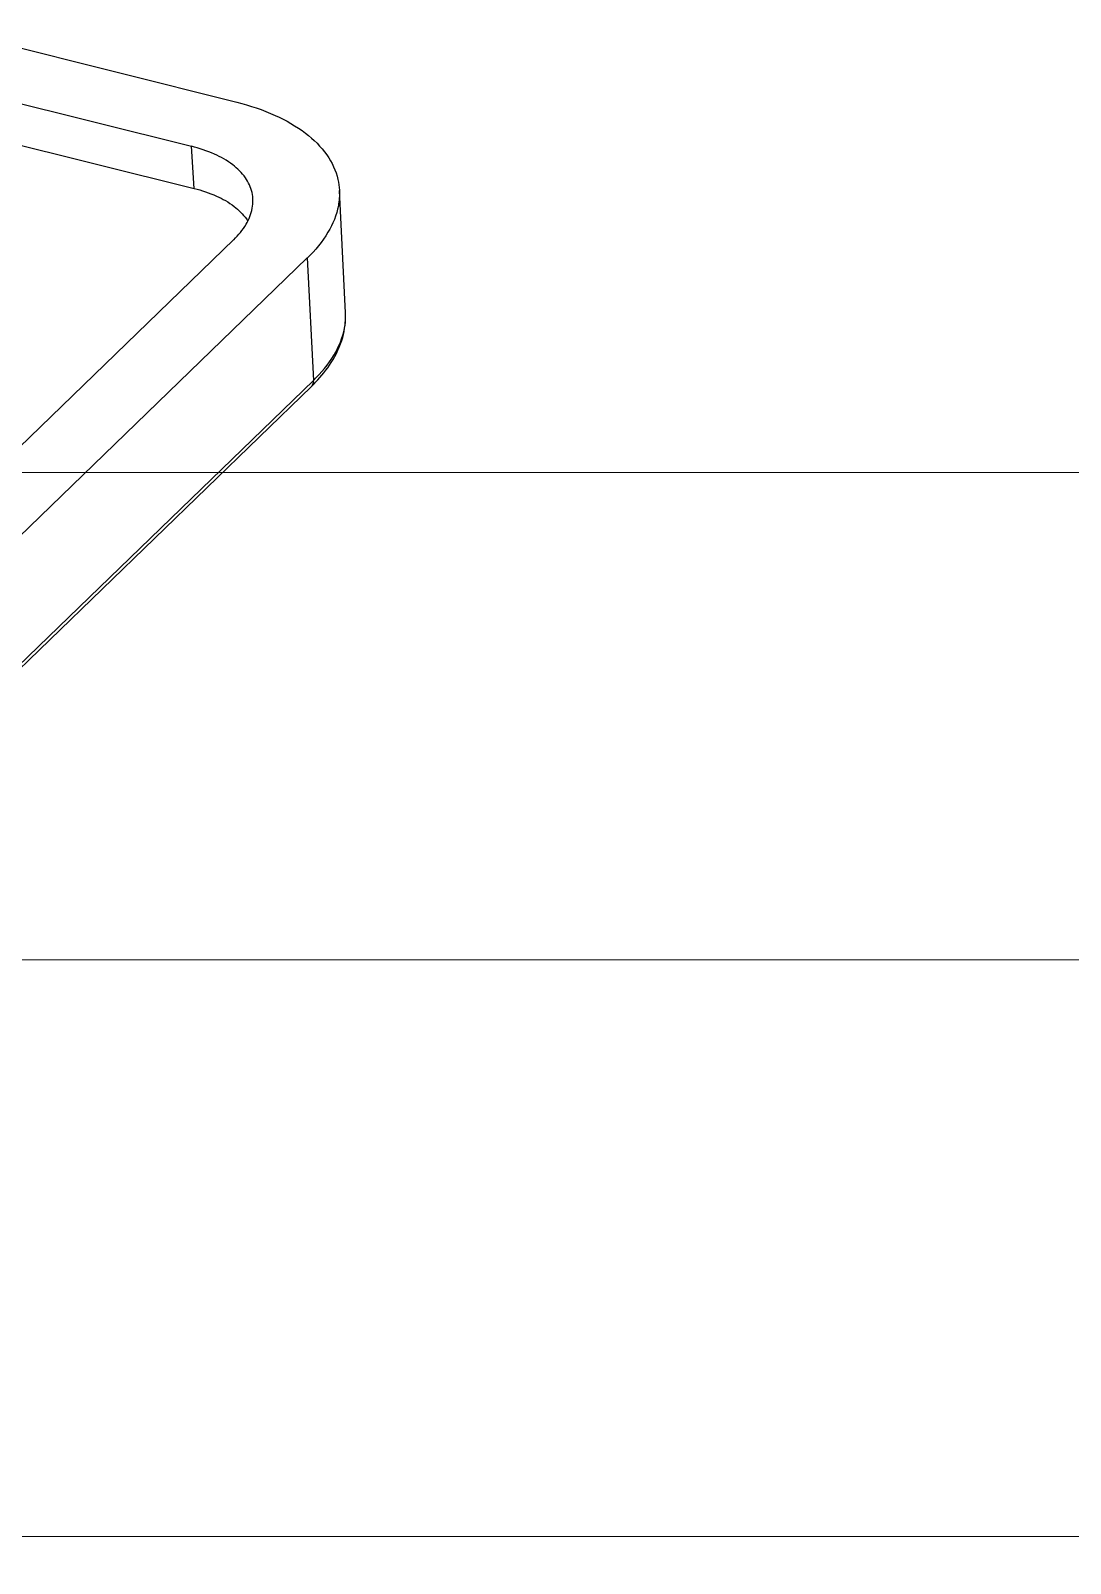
# Model space of a CAD drawing. Header units: millimetres. Extents: x 3559 to 4719, y 1270 to 1649.
# Drawn here: x 4482.22 to 4502.55, y 1276.45 to 1306.41 of the extents above; entities that cross this region are included whole.
import ezdxf

# ---------------------------------------------------------------- set-up
doc = ezdxf.new("R2010")
doc.units = ezdxf.units.MM
doc.layers.get('0').update_dxf_attribs({"linetype": 'CONTINUOUS'})
doc.styles.add('longtou', font='romand.shx', dxfattribs={"width": 0.8, "bigfont": 'fangsong.shx'})
doc.dimstyles.new('YanXiu', dxfattribs={"dimtxt": 2.5, "dimasz": 2.2, "dimexe": 1, "dimexo": 0, "dimgap": 0.66, "dimtad": 0, "dimzin": 0, "dimdsep": 46, "dimtxsty": 'longtou', "dimblk": 'CLOSEDBLANK', "dimcen": 0, "dimclrd": 3, "dimclre": 3, "dimclrt": 7, "dimadec": 0, "dimazin": 0, "dimtfac": 1, "dimtdec": 4, "dimtofl": 0, "dimtmove": 0, "dimatfit": 3, "dimldrblk": 'CLOSEDBLANK', "dimfxl": 0, "dimtolj": 1, "dimtzin": 0, "dimlwd": 0, "dimlwe": 0, "dimarcsym": 0})

# ---------------------------------------------------------------- blocks, each defined once
blk = doc.blocks.new('_ClosedBlank')
at = {"color": 0, "linetype": 'ByBlock', "lineweight": -2}
for p, q in [((-1, 0.167), (0, 0)), ((-1, 0.167), (-1, -0.167)), ((0, 0), (-1, -0.167))]:
    blk.add_line(p, q, dxfattribs=at)
blk = doc.blocks.new('*U86')
at = {"color": 7, "linetype": 'Continuous'}
for p, q in [((60.887, 40.895), (54.276, 42.544)), ((53.333, 41.507), (59.842, 39.885)), ((52.549, 40.749), (59.904, 38.916)), ((59.904, 38.916), (59.842, 39.885)), ((63.385, 36.052), (63.245, 38.872)), ((60.812, 37.739), (43.092, 20.598)), ((43.915, 19.333), (62.505, 37.317)), ((62.505, 37.317), (62.646, 34.502)), ((45.078, 17.509), (62.646, 34.502)), ((62.599, 34.361), (45.109, 17.442))]:
    blk.add_line(p, q, dxfattribs=at)
blk.add_arc((60.129, 36.917), 3.555, 314.0144, 316.2437, dxfattribs=at)
for points, start_tangent, end_tangent in [([(60.886, 40.896), (61.766, 40.596), (62.466, 40.186), (62.955, 39.686), (63.21, 39.122), (63.244, 38.873)], (0.9703, -0.241905), (0.048779, -0.99881)), ([(61.256, 38.644), (61.235, 38.821), (61.082, 39.16), (60.789, 39.459), (60.369, 39.705), (59.841, 39.885)], (-0.017543, 0.999846), (-0.970408, 0.241472)), ([(59.904, 38.916), (60.414, 38.742), (60.821, 38.504), (61.104, 38.214), (61.134, 38.17)], (0.970411, -0.241457), (0.529791, -0.848129)), ([(63.244, 38.873), (63.22, 38.519), (62.982, 37.908), (62.505, 37.316)], (0.048779, -0.99881), (-0.718749, -0.695269)), ([(60.812, 37.738), (61.098, 38.093), (61.241, 38.46), (61.256, 38.644)], (0.719197, 0.694807), (-0.017543, 0.999846)), ([(62.646, 34.502), (63.121, 35.089), (63.36, 35.699), (63.385, 36.052)], (0.720468, 0.693488), (-0.046745, 0.998907)), ([(62.697, 34.459), (63.058, 34.915), (63.32, 35.492), (63.385, 36.052)], (0.691418, 0.722455), (-0.048345, 0.998831)), ([(62.599, 34.361), (62.634, 34.413), (62.646, 34.502)], (0.714749, 0.699382), (-0.078499, 0.996914))]:
    blk.add_spline(points, degree=3, dxfattribs=dict(at, start_tangent=start_tangent, end_tangent=end_tangent))

msp = doc.modelspace()

# ---------------------------------------------------------------- block references
at = {"xscale": 0.85, "yscale": 0.85, "zscale": 0.85}
msp.add_blockref('*U86', (4434.502, 1270.244), dxfattribs=at)

# ---------------------------------------------------------------- leaders
at = {"color": 4}
for points in [[(4471.056, 1297.77), (4533.094, 1297.77)], [(4473.451, 1288.246), (4533.094, 1288.246)], [(4472.582, 1276.976), (4533.094, 1276.976)]]:
    msp.add_leader(points, dimstyle='YanXiu', override={"dimscale": 1, "dimasz": 2.1, "dimldrblk": 'Small'}, dxfattribs=at)

doc.saveas('drawing.dxf')
